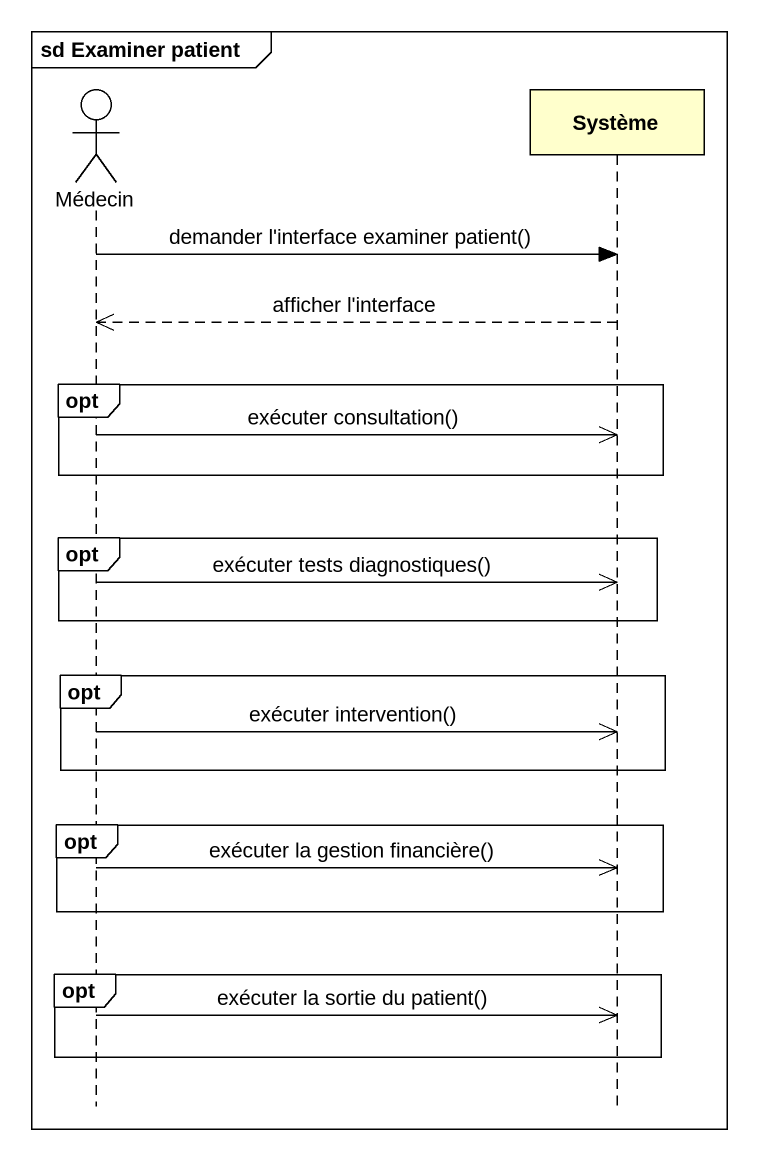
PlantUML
@startuml
mainframe sd Examiner patient
hide footbox
actor Médecin
participant Système

Médecin -> Système : demander l'interface examiner patient()
Système -->> Médecin : afficher l'interface
opt
  Médecin ->> Système : exécuter consultation()
end
opt
  Médecin ->> Système : exécuter tests diagnostiques()
end
opt
  Médecin ->> Système : exécuter intervention()
end
opt
  Médecin ->> Système : exécuter la gestion financière()
end
opt
  Médecin ->> Système : exécuter la sortie du patient()
end
@enduml
